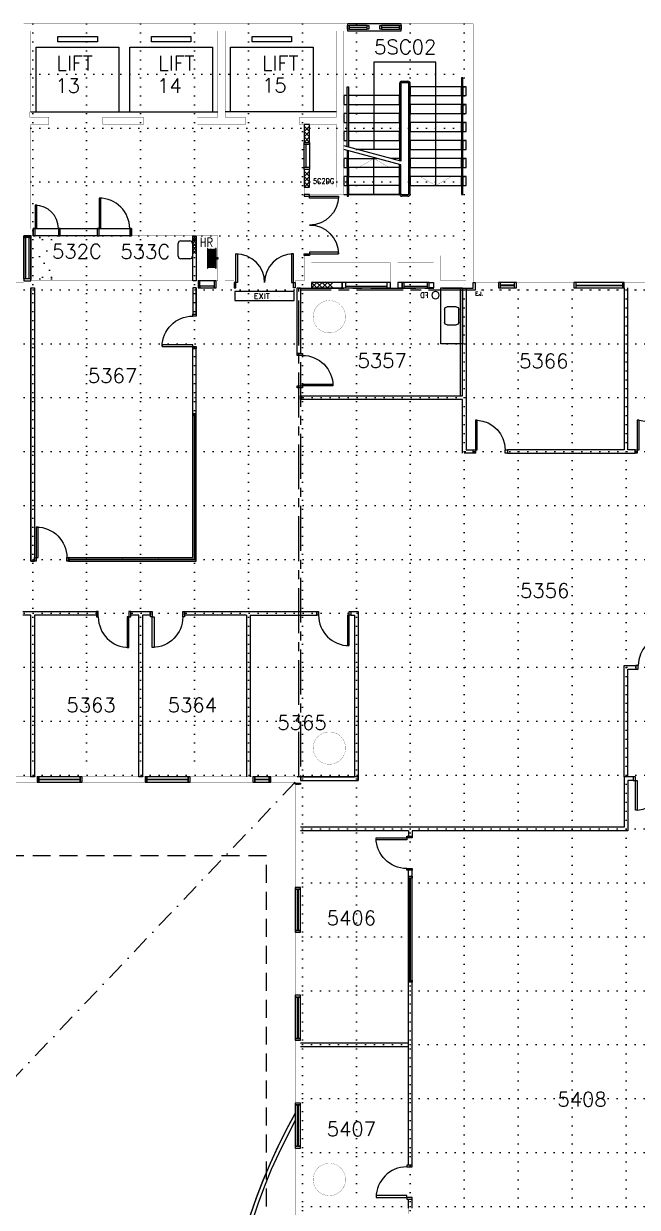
# Model space of a CAD drawing. Extents: x -68523 to 336700, y -113452 to 119396.
# Drawn here: x 9500 to 26563, y 6025 to 38952 of the extents above; entities that cross this region are included whole.
import ezdxf

# ---------------------------------------------------------------- set-up
doc = ezdxf.new("R2010")
doc.units = 0
doc.header["$LTSCALE"] = 1000
doc.header["$MEASUREMENT"] = 0
for name, pattern in [('S3144a$0$CENTER', [2, 1.25, -0.25, 0.25, -0.25]), ('S3144a$0$DASHDOT', [1, 0.5, -0.25, 0, -0.25]), ('S3144a$0$DASHED', [0.75, 0.5, -0.25]), ('S3144a$0$DOT', [0.25, 0, -0.25]), ('S3144a$0$HIDDEN', [0.375, 0.25, -0.125])]:
    doc.linetypes.add(name, pattern=pattern)
doc.layers.get('0').update_dxf_attribs({"linetype": 'CONTINUOUS'})
for name, color, linetype in [('S3144a$0$11', 14, 'CONTINUOUS'), ('S3144a$0$17', 14, 'CONTINUOUS'), ('S3144a$0$20', 7, 'CONTINUOUS'), ('S3144a$0$22', 7, 'CONTINUOUS'), ('S3144a$0$23', 7, 'CONTINUOUS'), ('S3144a$0$25', 7, 'CONTINUOUS'), ('S3144a$0$30', 1, 'CONTINUOUS'), ('S3144a$0$39', 7, 'CONTINUOUS'), ('S3144a$0$4', 7, 'CONTINUOUS'), ('S3144a$0$41', 7, 'CONTINUOUS'), ('S3144a$0$42', 7, 'CONTINUOUS'), ('S3144a$0$45', 7, 'CONTINUOUS'), ('S3144a$0$49', 7, 'CONTINUOUS'), ('S3144a$0$56', 7, 'CONTINUOUS'), ('S3144a$0$6', 7, 'CONTINUOUS'), ('S3144a$0$9', 7, 'CONTINUOUS'), ('S3144a$0$BORDER', 1, 'CONTINUOUS'), ('S3144a$0$ELEV', 7, 'CONTINUOUS'), ('S3144a$0$HGLAZED', 1, 'CONTINUOUS'), ('S3144a$0$NDRYWALL', 1, 'CONTINUOUS'), ('S3144a$0$NEWPART', 7, 'CONTINUOUS'), ('S3144a$0$ROOM-NO', 4, 'CONTINUOUS')]:
    doc.layers.add(name, color=color, linetype=linetype)
doc.styles.add('S3144a$0$STANDARD', font='SIMPLEX')

# ---------------------------------------------------------------- blocks, each defined once
blk = doc.blocks.new('S3144a$0$D1700A')
at = {"layer": 'S3144a$0$30', "color": 14, "linetype": 'Continuous'}
for points in [[(0, 0), (0.05, 0), (0.05, 0.95), (0.1, 0.95), (0.1, 0.15), (0, 0.15), (0, 0)], [(1.7, 0), (1.65, 0), (1.65, 0.95), (1.6, 0.95), (1.6, 0.15), (1.7, 0.15), (1.7, 0)]]:
    blk.add_lwpolyline(points, dxfattribs=at)
for centre, start, end in [((0.05, 0.15), 0, 90), ((1.65, 0.15), 90, 180)]:
    blk.add_arc(centre, 0.8, start, end, dxfattribs=at)
blk = doc.blocks.new('S3144a$0$INSINK')
at = {"layer": 'S3144a$0$49', "color": 2, "linetype": 'Continuous'}
for p, q in [((0.075, 0.4), (0.425, 0.4)), ((0, 0.075), (0, 0.325)), ((0.425, 0), (0.075, 0)), ((0.5, 0.325), (0.5, 0.075))]:
    blk.add_line(p, q, dxfattribs=at)
for centre, start, end in [((0.075, 0.325001), 90, 180), ((0.425001, 0.325001), 0, 90), ((0.075, 0.075), 180, 270), ((0.425001, 0.075), 270, 0)]:
    blk.add_arc(centre, 0.075, start, end, dxfattribs=at)
blk = doc.blocks.new('S3144a$0$CHAT15')
at = {"layer": 'S3144a$0$22', "color": 14, "linetype": 'Continuous'}
for points in [[(0, 0), (0.15, 0.15), (0.3, 0), (0.45, 0.15), (0.6, 0), (0.75, 0.15)], [(0, 0.15), (0.15, 0), (0.3, 0.15), (0.45, 0), (0.6, 0.15), (0.75, 0)]]:
    blk.add_lwpolyline(points, dxfattribs=at)
blk = doc.blocks.new('S3144a$0$HR1')
at = {"layer": 'S3144a$0$56', "color": 1, "linetype": 'Continuous'}
for p, q in [((-0.235, 0.245), (0.235, 0.245)), ((-0.235, 0.215), (0.235, 0.215)), ((-0.235, 0.185), (0.235, 0.185)), ((-0.235, 0.155), (0.235, 0.155)), ((-0.235, 0.125), (0.235, 0.125)), ((-0.235, 0.095), (0.235, 0.095))]:
    blk.add_line(p, q, dxfattribs=at)
for points in [[(-0.275, 0.275), (0.275, 0.275), (0.275, 0.29), (-0.275, 0.29)], [(-0.275, 0.05), (0.275, 0.05), (0.275, 0.065), (-0.275, 0.065)], [(-0.025, 0.05), (0.025, 0.05), (0.025, 0), (-0.025, 0)]]:
    blk.add_lwpolyline(points, close=True, dxfattribs=at)
for centre, start, end in [((-0.235, 0.26), 90, 270), ((-0.235, 0.23), 90, 270), ((-0.235, 0.2), 90, 270), ((-0.235, 0.17), 90, 270), ((-0.235, 0.14), 90, 270), ((-0.235, 0.11), 90, 270), ((-0.235, 0.08), 90, 270), ((0.235, 0.26), 270, 90), ((0.235, 0.23), 270, 90), ((0.235, 0.2), 270, 90), ((0.235, 0.17), 270, 90), ((0.235, 0.14), 270, 90), ((0.235, 0.11), 270, 90), ((0.235, 0.08), 270, 90)]:
    blk.add_arc(centre, 0.015, start, end, dxfattribs=at)
blk = doc.blocks.new('S3144a$0$D950A')
at = {"layer": 'S3144a$0$30', "color": 14, "linetype": 'Continuous'}
for points in [[(0.05, 0.15), (0.1, 0.15), (0.1, 1), (0.05, 1)], [(0.05, 0.15), (0, 0.15), (0, 0), (0.05, 0)], [(0.95, 0.15), (0.9, 0.15), (0.9, 0), (0.95, 0)]]:
    blk.add_lwpolyline(points, close=True, dxfattribs=at)
blk.add_arc((0.05, 0.15), 0.85, 0, 90, dxfattribs=at)
blk = doc.blocks.new('S3144a$0$D750')
at = {"layer": 'S3144a$0$30', "color": 14, "linetype": 'Continuous'}
for points in [[(0.05, 0.2), (0.1, 0.2), (0.1, 0.85), (0.05, 0.85)], [(0, 0), (0.05, 0), (0.05, 0.2), (0, 0.2)], [(0.7, 0), (0.75, 0), (0.75, 0.2), (0.7, 0.2)]]:
    blk.add_lwpolyline(points, close=True, dxfattribs=at)
blk.add_arc((0.05, 0.2), 0.65, 0, 90, dxfattribs=at)
blk = doc.blocks.new('S3144a$0$AP')
at = {"layer": 'S3144a$0$30', "color": 14, "linetype": 'Continuous'}
blk.add_line((0.05, 0.05), (0.7, 0.05), dxfattribs=at)
for points in [[(0, 0), (0.75, 0), (0.75, 0.15), (0, 0.15)], [(0.05, 0), (0.7, 0), (0.7, 0.15), (0.05, 0.15)]]:
    blk.add_lwpolyline(points, close=True, dxfattribs=at)
blk = doc.blocks.new('S3144a$0$H450')
at = {"layer": 'S3144a$0$22', "color": 14, "linetype": 'Continuous'}
for points in [[(0, 0.15), (0.15, 0), (0.3, 0.15), (0.45, 0)], [(0, 0), (0.15, 0.15), (0.3, 0), (0.45, 0.15)]]:
    blk.add_lwpolyline(points, dxfattribs=at)
blk = doc.blocks.new('S3144a$0$H600')
at = {"layer": 'S3144a$0$22', "color": 14, "linetype": 'Continuous'}
for points in [[(0, 0), (0.15, 0.15), (0.3, 0), (0.45, 0.15), (0.6, 0)], [(0, 0.15), (0.15, 0), (0.3, 0.15), (0.45, 0), (0.6, 0.15)]]:
    blk.add_lwpolyline(points, dxfattribs=at)
blk = doc.blocks.new('S3144a$0$EXIT')
at = {"layer": 'S3144a$0$39', "color": 1, "linetype": 'Continuous'}
blk.add_lwpolyline([(-0.825, -0.25), (0.825, -0.25), (0.825, 0), (-0.825, 0)], close=True, dxfattribs=at)
at = {"layer": 'S3144a$0$39', "color": 1, "linetype": 'S3144a$0$DOT'}
for centre in [(-0.375001, -0.125), (0.375001, -0.125)]:
    blk.add_circle(centre, 0.025, dxfattribs=at)
at = {"layer": 'S3144a$0$39', "color": 1, "linetype": 'Continuous', "style": 'S3144a$0$STANDARD', "width": 1.1}
blk.add_text('EXIT', height=0.15, dxfattribs=at).set_placement((-0.3001, -0.2))
blk = doc.blocks.new('S3144a$0$FD')
at = {"layer": 'S3144a$0$45', "linetype": 'Continuous'}
blk.add_circle((0, 0), 0.1, dxfattribs=at)
at = {"layer": 'S3144a$0$45', "linetype": 'Continuous', "style": 'S3144a$0$STANDARD', "width": 0.8}
blk.add_text('FD', height=0.15, dxfattribs=at).set_placement((0.2, -0.075))
blk = doc.blocks.new('S3144a$0$WIN')
for p, q in [((1.4, 0.15), (0, 0.15)), ((0, 0.15), (0, 0)), ((0, 0), (1.4, 0)), ((0.05, 0.15), (0.05, 0)), ((0.05, 0.08), (1.35, 0.08)), ((0.05, 0.07), (1.35, 0.07)), ((1.35, 0.15), (1.35, 0)), ((1.4, 0), (1.4, 0.15))]:
    blk.add_line(p, q)
blk = doc.blocks.new('S3144a$0$D22P2')
at = {"layer": 'S3144a$0$41', "color": 10, "linetype": 'Continuous'}
for points in [[(-0.0627, 0.0999), (-0.1127, 0.0999), (-0.1127, 0.9249), (-0.0627, 0.925)], [(-0.9501, -0.0001), (-0.8876, 0), (-0.8876, 0.0999), (-0.9502, 0.0999)], [(-0.9501, -0.0001), (-0.8876, 0), (-0.8876, 0.0999), (-0.9502, 0.0999)], [(-0.0626, 0), (0, 0), (-0.0001, 0.0999), (-0.0627, 0.0999)]]:
    blk.add_lwpolyline(points, close=True, dxfattribs=at)
blk.add_arc((-0.062665, 0.099907), 0.824986, 93.477303, 179.998389, dxfattribs=at)
blk = doc.blocks.new('S3144a$0$DR850')
at = {"layer": 'S3144a$0$30'}
for points in [[(0, 949.9981), (0, 899.9982), (100, 899.9982), (100, 949.9981)], [(0, 49.9999), (0, 0), (100, 0), (100, 49.9999)], [(100, 49.9999), (100, 99.9998), (949.9983, 99.9998), (949.9983, 49.9999)]]:
    blk.add_lwpolyline(points, close=True, dxfattribs=at)
blk.add_arc((100, 49.9999), 849.9983, 0, 90, dxfattribs=at)
blk = doc.blocks.new('*X50')
at = {"color": 0}
for p, q in [((54178, 28441), (54181, 28451)), ((54178, 28444), (54180, 28451)), ((54178, 28447), (54179, 28451)), ((54178, 28449), (54179, 28451)), ((54178, 28450), (54188, 28447)), ((54178, 28450), (54188, 28448)), ((54178, 28449), (54188, 28446)), ((54178, 28448), (54188, 28445)), ((54178, 28448), (54188, 28446)), ((54178, 28447), (54188, 28444)), ((54178, 28446), (54188, 28444)), ((54178, 28446), (54188, 28443)), ((54178, 28445), (54188, 28442)), ((54178, 28444), (54188, 28442)), ((54178, 28444), (54188, 28441)), ((54178, 28443), (54186, 28441)), ((54178, 28442), (54183, 28441)), ((54178, 28442), (54181, 28441)), ((54179, 28441), (54182, 28451)), ((54180, 28441), (54183, 28451)), ((54180, 28441), (54182, 28451)), ((54180, 28451), (54188, 28449)), ((54181, 28441), (54184, 28451)), ((54182, 28441), (54184, 28451)), ((54182, 28441), (54185, 28451)), ((54182, 28451), (54188, 28450)), ((54183, 28441), (54186, 28451)), ((54184, 28441), (54186, 28451)), ((54184, 28441), (54187, 28451)), ((54184, 28451), (54188, 28450)), ((54185, 28441), (54188, 28451)), ((54186, 28441), (54188, 28448)), ((54187, 28451), (54188, 28451)), ((54187, 28441), (54188, 28445)), ((54187, 28441), (54188, 28443))]:
    blk.add_line(p, q, dxfattribs=at)
blk = doc.blocks.new('*X51')
at = {"color": 0}
for p, q in [((54178, 31434), (54180, 31441)), ((54178, 31436), (54179, 31441)), ((54178, 31439), (54179, 31441)), ((54178, 31440), (54188, 31437)), ((54178, 31440), (54188, 31438)), ((54178, 31439), (54188, 31436)), ((54178, 31438), (54188, 31435)), ((54178, 31438), (54188, 31436)), ((54178, 31437), (54188, 31434)), ((54178, 31436), (54188, 31434)), ((54178, 31436), (54188, 31433)), ((54178, 31435), (54188, 31432)), ((54178, 31434), (54188, 31432)), ((54178, 31434), (54188, 31431)), ((54178, 31433), (54186, 31431)), ((54178, 31432), (54183, 31431)), ((54178, 31432), (54181, 31431)), ((54179, 31431), (54182, 31441)), ((54179, 31431), (54181, 31441)), ((54180, 31431), (54183, 31441)), ((54180, 31431), (54183, 31441)), ((54180, 31441), (54188, 31439)), ((54181, 31431), (54184, 31441)), ((54182, 31431), (54184, 31441)), ((54182, 31431), (54185, 31441)), ((54182, 31441), (54188, 31440)), ((54183, 31431), (54186, 31441)), ((54184, 31431), (54186, 31441)), ((54184, 31431), (54187, 31441)), ((54184, 31441), (54188, 31440)), ((54186, 31431), (54188, 31440)), ((54186, 31431), (54188, 31437)), ((54187, 31431), (54188, 31435)), ((54188, 31431), (54188, 31433))]:
    blk.add_line(p, q, dxfattribs=at)

msp = doc.modelspace()

# ---------------------------------------------------------------- linework, layer by layer
for p, q in [((22700.3, 31749.9), (22700.3, 31599.9)), ((23200.3, 31749.9), (22700.3, 31749.9)), ((23200.3, 31749.9), (22700.3, 31749.9)), ((22700.3, 31749.9), (22700.3, 31599.9)), ((22750.3, 31749.9), (22750.3, 31599.9)), ((22750.3, 31749.9), (22750.3, 31599.9)), ((23150.3, 31679.9), (22750.3, 31679.9)), ((23150.3, 31679.9), (22750.3, 31679.9)), ((22750.3, 31669.9), (23150.3, 31669.9)), ((22750.3, 31669.9), (23150.3, 31669.9)), ((23150.3, 31599.9), (23150.3, 31749.9)), ((23150.3, 31599.9), (23150.3, 31749.9)), ((23200.3, 31599.9), (23200.3, 31749.9)), ((23200.3, 31599.9), (23200.3, 31749.9)), ((22700.3, 31599.9), (23200.3, 31599.9)), ((22700.3, 31599.9), (23200.3, 31599.9))]:
    msp.add_line(p, q)
at = {"layer": 'S3144a$0$11', "color": 14, "linetype": 'Continuous'}
for p, q in [((9700.3, 36499.9), (14900.3, 36499.9)), ((18200.3, 36499.9), (15100.3, 36499.9))]:
    msp.add_line(p, q, dxfattribs=at)
at = {"layer": 'S3144a$0$11', "color": 14, "linetype": 'Continuous', "const_width": 5}
for points in [[(18500.3, 38949.9), (9500.3, 38949.9), (9500.3, 33050), (9765.3, 33050), (9765.3, 33250), (9700.3, 33250), (9700.3, 36149.9), (10200.4, 36149.9), (10200.4, 36349.9), (9670.3, 36349.9), (9670.3, 36499.9), (9700.3, 36499.9), (9700.3, 38749.9), (14900.3, 38749.9), (14900.3, 36349.9), (14330.4, 36349.9), (14330.4, 36149.9), (15670.2, 36149.9), (15670.2, 36349.9), (15100.3, 36349.9), (15100.3, 38749.9), (18200.3, 38749.9), (18200.3, 36349.9), (17170.4, 36349.9), (17170.4, 36149.9), (18200.3, 36149.9), (18200.3, 34399.9), (17300.3, 34399.9), (17300.3, 34199.9), (18400.3, 34199.9), (18400.3, 38749.9), (18500.3, 38749.9)], [(20000.3, 38949.9), (22000.3, 38949.9), (22000.3, 31749.9), (22700.3, 31749.9), (22700.3, 31599.9), (20899.9, 31599.9), (20900.3, 32299.9), (19900.3, 32299.9), (19900.3, 31599.9), (19700.3, 31599.9), (19700.3, 32299.9), (17500.3, 32299.9), (17500.3, 31599.9), (17049.9, 31599.9), (17049.9, 31799.9), (17300.3, 31799.9), (17300.3, 32499.9), (21100.3, 32499.9), (21100.3, 31799.9), (21800.3, 31799.9), (21800.3, 38749.9), (20000.3, 38749.9)], [(19100.3, 38749.9), (19400.3, 38749.9), (19400.3, 38949.9), (19100.3, 38949.9)], [(11700.4, 36149.9), (12830.4, 36149.9), (12830.4, 36349.9), (11700.4, 36349.9)], [(10515.3, 33250), (11547.9, 33250), (11547.9, 33050), (10515.3, 33050)], [(14849.9, 31600), (15349.9, 31599.9), (15349.9, 31799.9), (15099.9, 31800), (15099.9, 33250), (12497.9, 33250), (12497.9, 33050), (14899.9, 33050), (14899.9, 31800), (14849.9, 31800)]]:
    msp.add_lwpolyline(points, close=True, dxfattribs=at)
at = {"layer": 'S3144a$0$11', "color": 14, "linetype": 'Continuous'}
for points in [[(17300.3, 35649.9), (17450.3, 35649.9), (17450.3, 36149.9), (17300.3, 36149.9)], [(17450.3, 34899.9), (17300.3, 34899.9), (17300.3, 34399.9), (17450.3, 34399.9)], [(14299.9, 31800), (14199.9, 31800), (14199.9, 33050), (14299.9, 33050)], [(17500.3, 31599.9), (18360.3, 31599.9), (18360.3, 31749.9), (17500.3, 31749.9)], [(19900.3, 31599.9), (20024.9, 31599.9), (20024.9, 31749.9), (19900.3, 31749.9)], [(20774.9, 31749.9), (20899.9, 31749.9), (20899.9, 31599.9), (20774.9, 31599.9)]]:
    msp.add_lwpolyline(points, close=True, dxfattribs=at)
at = {"layer": 'S3144a$0$11', "color": 14, "linetype": 'Continuous', "const_width": 5}
msp.add_lwpolyline([(7150.1, 32544.5), (7150.1, 31750), (9500.4, 31749.9), (9500.4, 31799.9), (14349.9, 31800), (14349.9, 31600), (7000.1, 31600.1), (7000.1, 32591.6)], dxfattribs=at)
at = {"layer": 'S3144a$0$17', "color": 14, "linetype": 'Continuous'}
for p, q in [((21650, 28600.1), (21650.1, 31575.1)), ((21700, 28600.1), (21700.1, 31575.1)), ((21800.1, 31575.1), (21800, 27100.1)), ((21800.1, 31575.1), (21800, 27100.1)), ((26200, 31600.1), (26200, 27100.1)), ((26300, 27100.1), (26300, 31600.1)), ((26200, 28825.1), (26200, 27100.1)), ((26300, 27100.1), (26300, 28825.1)), ((17225.1, 28600.1), (21700, 28600.1)), ((17225.1, 28500.1), (17225.1, 28600.1)), ((21700, 28500.1), (17225.1, 28500.1)), ((21700, 27000.1), (21700, 28500.1)), ((14290, 28097.1), (14300, 28097.1)), ((21800, 27100.1), (22000, 27100.1)), ((26200, 27100.1), (22950, 27100.1)), ((26200, 27100.1), (25975, 27100.1)), ((26500, 27100.1), (26300, 27100.1)), ((26500, 27000.1), (26500, 27100.1)), ((22950, 27000.1), (26500, 27000.1)), ((25975, 27000.1), (26500, 27000.1)), ((10750, 24100.1), (14200, 24100.1)), ((10750, 24000.1), (14300, 24000.1)), ((9475.1, 22600.1), (11525.1, 22600.1)), ((9700.1, 18000.1), (9700.1, 22500.1)), ((9800.1, 22500.1), (9800.1, 18000.1)), ((11525.1, 22500.1), (9800.1, 22500.1)), ((11525.1, 22600.1), (11525.1, 22500.1)), ((12475.1, 22600.1), (13024.9, 22600.1)), ((12475.1, 22500.1), (12475.1, 22600.1)), ((12700.1, 22500.1), (12475.1, 22500.1)), ((12700.1, 18000.1), (12700.1, 22500.1)), ((12800.1, 22500.1), (12800.1, 18000.1)), ((13024.9, 22500.1), (12800.1, 22500.1)), ((13974.9, 22600.1), (15800, 22600.1)), ((15700, 22500.1), (13974.9, 22500.1)), ((26200, 21100.1), (26525, 21100.1)), ((26200, 21100.1), (26525, 21100.1)), ((26300, 21000.1), (26525, 21000.1)), ((26300, 21000.1), (26525, 21000.1)), ((9800.1, 18000.1), (9700.1, 18000.1)), ((12800.1, 18000.1), (12700.1, 18000.1)), ((17200.1, 10600.1), (20200.4, 10600.1)), ((17200.1, 10500.1), (20200.4, 10500.1))]:
    msp.add_line(p, q, dxfattribs=at)
at = {"layer": 'S3144a$0$17', "color": 14}
for p, q in [((14200, 24100.1), (14200, 29917.9)), ((14300, 24000.1), (14300, 29917.9)), ((26200, 18000.1), (26200, 21100.1)), ((26200, 18000.1), (26200, 21100.1)), ((26300, 18000.1), (26300, 21000.1)), ((26300, 18000.1), (26300, 21000.1))]:
    msp.add_line(p, q, dxfattribs=at)
at = {"layer": 'S3144a$0$17', "color": 14, "linetype": 'S3144a$0$HIDDEN'}
for p, q in [((21999.9, 27000.1), (21700, 27000.1)), ((9700.1, 22500.1), (9475.1, 22500.1)), ((13024.9, 22600.1), (13024.9, 22500.1)), ((13974.9, 22500.1), (13974.9, 22600.1)), ((17200.1, 18000.1), (17100.1, 18000.1))]:
    msp.add_line(p, q, dxfattribs=at)
at = {"layer": 'S3144a$0$17', "color": 14, "linetype": 'Continuous'}
msp.add_lwpolyline([(17100, 31600.1), (17200, 31600.1), (17200, 29775.1), (17100, 29775.1)], close=True, dxfattribs=at)
msp.add_lwpolyline([(17100, 31600.1), (17200, 31600.1), (17200, 29775.1), (17100, 29775.1)], close=True, dxfattribs=at)
msp.add_lwpolyline([(17200.1, 28600.1), (17225.1, 28600.1), (17225.1, 28500.1), (17200.1, 28500.1), (17200.1, 28600.1), (17225.1, 28575.1), (17225.1, 28550.1), (17200.1, 28575.1), (17200.1, 28550.1), (17225.1, 28525.1), (17225.1, 28500.1), (17200.1, 28525.1)], dxfattribs=at)
msp.add_lwpolyline([(17200.1, 28600.1), (17225.1, 28600.1), (17225.1, 28500.1), (17200.1, 28500.1), (17200.1, 28600.1), (17225.1, 28575.1), (17225.1, 28550.1), (17200.1, 28575.1), (17200.1, 28550.1), (17225.1, 28525.1), (17225.1, 28500.1), (17200.1, 28525.1)], dxfattribs=at)
at = {"layer": 'S3144a$0$20', "color": 14, "linetype": 'Continuous', "const_width": 5}
for points in [[(23200, 31750.1), (24800, 31750.1), (24800, 31600.1), (23200, 31600.1)], [(26200, 31750.1), (27800, 31750.1), (27800, 31600.1), (26200, 31600.1)]]:
    msp.add_lwpolyline(points, close=True, dxfattribs=at)
at = {"layer": 'S3144a$0$20', "linetype": 'Continuous', "const_width": 5}
for points in [[(8125.1, 18000.1), (8125.1, 17850.1), (9875.1, 17850.1), (9875.1, 18000.1)], [(11125.1, 18000.1), (11125.1, 17850.1), (12875.1, 17850.1), (12875.1, 18000.1)], [(14125.1, 18000.1), (14125.1, 17850.1), (15875.1, 17850.1), (15875.1, 18000.1)], [(17050.1, 11925.1), (17200.1, 11925.1), (17200.1, 13675.1), (17050.1, 13675.1)], [(17050.1, 8925.1), (17200.1, 8925.1), (17200.1, 10675.1), (17050.1, 10675.1)], [(20200.1, 5998.1), (17200.1, 5998.1), (17200.1, 7675.1), (17050.1, 7675.1), (17050.1, 5798.1), (17050.1, 5048.1), (17200.1, 5048.1), (17200.1, 5848.1), (20200.1, 5848.1)]]:
    msp.add_lwpolyline(points, close=True, dxfattribs=at)
at = {"layer": 'S3144a$0$20', "color": 14, "linetype": 'Continuous', "const_width": 5}
for points in [[(17200.1, 17825.1), (17050.1, 17825.1), (17050.1, 17850.1), (16375.1, 17850.1), (16375.1, 18000.1), (17050.1, 18000.1), (17200.1, 18000.1), (17200.1, 17825.1)], [(17200.1, 17800.1), (17050.1, 17800.1), (17050.1, 17625.1), (17050.1, 14925.1), (17200.1, 14925.1), (17200.1, 17800.1)]]:
    msp.add_lwpolyline(points, dxfattribs=at)
at = {"layer": 'S3144a$0$20', "color": 1, "linetype": 'Continuous'}
msp.add_lwpolyline([(17050.1, 17825.1), (17200.1, 17825.1), (17200.1, 17800.1), (17050.1, 17800.1), (17050.1, 17825.1), (17075.1, 17800.1), (17100.1, 17800.1), (17075.1, 17825.1), (17100.1, 17825.1), (17125.1, 17800.1), (17150.1, 17800.1), (17125.1, 17825.1), (17150.1, 17825.1), (17175.1, 17800.1), (17200.1, 17800.1), (17175.1, 17825.1)], dxfattribs=at)
at = {"layer": 'S3144a$0$23', "color": 14, "linetype": 'S3144a$0$DASHDOT'}
msp.add_line((17050.1, 17850.1), (-17049.7, -18049.9), dxfattribs=at)
at = {"layer": 'S3144a$0$23', "color": 14, "linetype": 'Continuous'}
for points in [[(18500.3, 38749.9), (20000.3, 38749.9), (20000.3, 38949.9), (18500.3, 38949.9)], [(18500.4, 38900.2), (18550.4, 38900.2), (18550.4, 38800.2), (18500.4, 38800.2)], [(18550.4, 38855.2), (19050.2, 38855.2), (19050.2, 38899.6), (18550.4, 38899.6)], [(19050.2, 38899.6), (19100.2, 38899.6), (19100.2, 38799.6), (19050.2, 38799.6)], [(19400.4, 38900.2), (19450.4, 38900.2), (19450.4, 38800.2), (19400.4, 38800.2)], [(19450.4, 38855.2), (19950.2, 38855.2), (19950.2, 38899.6), (19450.4, 38899.6)], [(19950.2, 38899.6), (20000.2, 38899.6), (20000.2, 38799.6), (19950.2, 38799.6)], [(18550.4, 38799.6), (19050.2, 38799.6), (19050.2, 38844), (18550.4, 38844)], [(19450.4, 38800.2), (19950.2, 38800.2), (19950.2, 38844.6), (19450.4, 38844.6)]]:
    msp.add_lwpolyline(points, close=True, dxfattribs=at)
at = {"layer": 'S3144a$0$23', "linetype": 'Continuous'}
for points in [[(9925.1, 17850.1), (9925.1, 18000.1), (9875.1, 18000.1), (9875.1, 17850.1)], [(11075.1, 17935.1), (11075.1, 18000.1), (9925.1, 18000.1), (9925.1, 17935.1)], [(11075.1, 17850.1), (11075.1, 17915.1), (9925.1, 17915.1), (9925.1, 17850.1)], [(11125.1, 17850.1), (11125.1, 18000.1), (11075.1, 18000.1), (11075.1, 17850.1)], [(12925.1, 17850.1), (12925.1, 18000.1), (12875.1, 18000.1), (12875.1, 17850.1)], [(14075.1, 17935.1), (14075.1, 18000.1), (12925.1, 18000.1), (12925.1, 17935.1)], [(14075.1, 17850.1), (14075.1, 17915.1), (12925.1, 17915.1), (12925.1, 17850.1)], [(14125.1, 17850.1), (14125.1, 18000.1), (14075.1, 18000.1), (14075.1, 17850.1)], [(15925.1, 17850.1), (15925.1, 18000.1), (15875.1, 18000.1), (15875.1, 17850.1)], [(16325.1, 17935.1), (16325.1, 18000.1), (15925.1, 18000.1), (15925.1, 17935.1)], [(16325.1, 17850.1), (16325.1, 17915.1), (15925.1, 17915.1), (15925.1, 17850.1)], [(16375.1, 17850.1), (16375.1, 18000.1), (16325.1, 18000.1), (16325.1, 17850.1)], [(17200.1, 14925.1), (17050.1, 14925.1), (17050.1, 14875.1), (17200.1, 14875.1)], [(17115.1, 14875.1), (17050.1, 14875.1), (17050.1, 13725.1), (17115.1, 13725.1)], [(17200.1, 14875.1), (17135.1, 14875.1), (17135.1, 13725.1), (17200.1, 13725.1)], [(17200.1, 13725.1), (17050.1, 13725.1), (17050.1, 13675.1), (17200.1, 13675.1)], [(17200.1, 11925.1), (17050.1, 11925.1), (17050.1, 11875.1), (17200.1, 11875.1)], [(17115.1, 11875.1), (17050.1, 11875.1), (17050.1, 10725.1), (17115.1, 10725.1)], [(17200.1, 11875.1), (17135.1, 11875.1), (17135.1, 10725.1), (17200.1, 10725.1)], [(17200.1, 10725.1), (17050.1, 10725.1), (17050.1, 10675.1), (17200.1, 10675.1)], [(17200.1, 8925.1), (17050.1, 8925.1), (17050.1, 8875.1), (17200.1, 8875.1)], [(17115.1, 8875.1), (17050.1, 8875.1), (17050.1, 7725.1), (17115.1, 7725.1)], [(17200.1, 8875.1), (17135.1, 8875.1), (17135.1, 7725.1), (17200.1, 7725.1)], [(17200.1, 7725.1), (17050.1, 7725.1), (17050.1, 7675.1), (17200.1, 7675.1)]]:
    msp.add_lwpolyline(points, close=True, dxfattribs=at)
at = {"layer": 'S3144a$0$23', "color": 8, "linetype": 'S3144a$0$DASHED'}
msp.add_lwpolyline([(16250.1, 15800.1), (-16249.9, 15800.1), (-16249.9, -14199.9), (16250.1, -14199.9)], close=True, dxfattribs=at)
at = {"layer": 'S3144a$0$23', "linetype": 'Continuous'}
for centre, radius, start, end in [((30996.1, 800.1), 16000, 150.64803, 209.35197), ((31000.1, 800.1), 16000, 150.67726, 209.32274), ((30996.1, 800.1), 15900, 151.29532, 208.70468)]:
    msp.add_arc(centre, radius, start, end, dxfattribs=at)
at = {"layer": 'S3144a$0$25', "color": 10, "linetype": 'Continuous'}
for p, q in [((20960.5, 37879.9), (19239.8, 37879.9)), ((19239.8, 37879.9), (19240.2, 35449.9)), ((20959.9, 34449.9), (20960.5, 37879.9)), ((19950.3, 37284.9), (19950.3, 35138)), ((19990.3, 37284.9), (19990.3, 35127.3)), ((20015.3, 37349.9), (20185.3, 37349.9)), ((20185.3, 37309.9), (20015.3, 37309.9)), ((20210.3, 34214.9), (20210.3, 37284.9)), ((20250.3, 34214.9), (20250.3, 37284.9)), ((19990.3, 35127.3), (18400.3, 35553.3)), ((19990.3, 35023.9), (18400.3, 35449.9)), ((19950.3, 35449.9), (18786.2, 35449.9)), ((18530.3, 35199.9), (19333.4, 35199.9)), ((19240.4, 34199.9), (19240.2, 35199.9)), ((19950.3, 35199.9), (19719.4, 35199.9)), ((19950.3, 34214.9), (19950.3, 35034.6)), ((19990.3, 34214.9), (19990.3, 35023.9)), ((18400.3, 34199.9), (18490.3, 34199.9)), ((19950.3, 34199.9), (18530.3, 34199.9)), ((20185.3, 34189.9), (20015.3, 34189.9)), ((20185.3, 34149.9), (20015.3, 34149.9))]:
    msp.add_line(p, q, dxfattribs=at)
for points in [[(21670.3, 34199.9), (21710.3, 34199.9), (21710.3, 37449.9), (21670.3, 37449.9)], [(18400.3, 36699.9), (18490.3, 36699.9), (18490.3, 36949.9), (18400.3, 36949.9)], [(18530.3, 36699.9), (19950.3, 36699.9), (19950.3, 36949.9), (18530.3, 36949.9)], [(20250.3, 36949.9), (21670.3, 36949.9), (21670.3, 37199.9), (20250.3, 37199.9)], [(21710.3, 36949.9), (21800.3, 36949.9), (21800.3, 37199.9), (21710.3, 37199.9)], [(20250.3, 36449.9), (21670.3, 36449.9), (21670.3, 36699.9), (20250.3, 36699.9)], [(21710.3, 36449.9), (21800.3, 36449.9), (21800.3, 36699.9), (21710.3, 36699.9)], [(18400.3, 36199.9), (18490.3, 36199.9), (18490.3, 36449.9), (18400.3, 36449.9)], [(18530.3, 36199.9), (19950.3, 36199.9), (19950.3, 36449.9), (18530.3, 36449.9)], [(18400.3, 35699.9), (18490.3, 35699.9), (18490.3, 35949.9), (18400.3, 35949.9)], [(18530.3, 35699.9), (19950.3, 35699.9), (19950.3, 35949.9), (18530.3, 35949.9)], [(20250.3, 35949.9), (21670.3, 35949.9), (21670.3, 36199.9), (20250.3, 36199.9)], [(21710.3, 35949.9), (21800.3, 35949.9), (21800.3, 36199.9), (21710.3, 36199.9)], [(20250.3, 35449.9), (21670.3, 35449.9), (21670.3, 35699.9), (20250.3, 35699.9)], [(21710.3, 35449.9), (21800.3, 35449.9), (21800.3, 35699.9), (21710.3, 35699.9)], [(18400.3, 34949.9), (18490.3, 34949.9), (18490.3, 35199.9), (18400.3, 35199.9)], [(18530.3, 34699.9), (19950.3, 34699.9), (19950.3, 34949.9), (18530.3, 34949.9)], [(20250.3, 34949.9), (21670.3, 34949.9), (21670.3, 35199.9), (20250.3, 35199.9)], [(21710.3, 34949.9), (21800.3, 34949.9), (21800.3, 35199.9), (21710.3, 35199.9)], [(18400.3, 34449.9), (18490.3, 34449.9), (18490.3, 34699.9), (18400.3, 34699.9)], [(20250.3, 34449.9), (21670.3, 34449.9), (21670.3, 34699.9), (20250.3, 34699.9)], [(21710.3, 34449.9), (21800.3, 34449.9), (21800.3, 34699.9), (21710.3, 34699.9)], [(18530.3, 34199.9), (19950.3, 34199.9), (19950.3, 34449.9), (18530.3, 34449.9)]]:
    msp.add_lwpolyline(points, close=True, dxfattribs=at)
for points in [[(18490.3, 35529.2), (18490.3, 37199.9), (18530.3, 37199.9), (18530.3, 35518.5)], [(18490.3, 35425.8), (18490.3, 34149.9), (18530.3, 34149.9), (18530.3, 35415.1)]]:
    msp.add_lwpolyline(points, dxfattribs=at)
at = {"layer": 'S3144a$0$25', "color": 10, "linetype": 'Continuous', "const_width": 5}
for points in [[(18807.2, 34949.9), (19240.2, 35199.9), (19673.2, 34949.9)], [(20526.9, 34699.9), (20959.9, 34449.9), (21392.9, 34699.9)]]:
    msp.add_lwpolyline(points, dxfattribs=at)
at = {"layer": 'S3144a$0$25', "color": 14, "linetype": 'Continuous'}
for points in [[(9500.3, 31799.9), (9700.3, 31799.9), (9700.3, 33050), (9500.3, 33050)], [(9500.3, 33000), (9550.3, 33000), (9550.3, 31849.9), (9500.3, 31849.9)], [(9650.3, 33000), (9700.3, 33000), (9700.3, 31849.9), (9650.3, 31849.9)], [(9765.3, 33250), (12497.9, 33250), (12497.9, 33050), (9765.3, 33050)]]:
    msp.add_lwpolyline(points, close=True, dxfattribs=at)
at = {"layer": 'S3144a$0$25', "color": 10, "linetype": 'Continuous'}
for centre, radius, start, end in [((20015.3, 37284.9), 65, 90, 180), ((20015.3, 37284.9), 25, 90, 180), ((20185.3, 37284.9), 65, 0, 90), ((20185.3, 37284.9), 25, 0, 90), ((20015.3, 34214.9), 65, 180, 270), ((20015.3, 34214.9), 25, 180, 270), ((20185.3, 34214.9), 25, 270, 0), ((20185.3, 34214.9), 65, 270, 0)]:
    msp.add_arc(centre, radius, start, end, dxfattribs=at)
at = {"layer": 'S3144a$0$30', "color": 14, "linetype": 'Continuous'}
for p, q in [((14799.9, 31800), (14399.9, 31800)), ((11575.1, 22600.1), (11525.1, 22600.1)), ((11525.1, 22600.1), (11525.1, 22450.1)), ((11525.1, 22450.1), (11575.1, 22450.1)), ((11575.1, 22450.1), (11575.1, 22600.1)), ((12425.1, 22450.1), (12375.1, 22450.1)), ((12375.1, 22450.1), (12375.1, 21600.1)), ((12475.1, 22600.1), (12425.1, 22600.1)), ((12425.1, 22600.1), (12425.1, 22450.1)), ((12425.1, 22450.1), (12475.1, 22450.1)), ((12425.1, 21600.1), (12425.1, 22450.1)), ((12475.1, 22450.1), (12475.1, 22600.1)), ((13024.9, 22450.1), (13024.9, 22600.1)), ((13024.9, 22600.1), (13074.9, 22600.1)), ((13074.9, 22450.1), (13024.9, 22450.1)), ((13074.9, 22600.1), (13074.9, 22450.1)), ((13074.9, 22450.1), (13124.9, 22450.1)), ((13074.9, 21600.1), (13074.9, 22450.1)), ((13124.9, 22450.1), (13124.9, 21600.1)), ((13924.9, 22450.1), (13924.9, 22600.1)), ((13924.9, 22600.1), (13974.9, 22600.1)), ((13974.9, 22450.1), (13924.9, 22450.1)), ((13974.9, 22600.1), (13974.9, 22450.1)), ((12375.1, 21600.1), (12425.1, 21600.1)), ((13124.9, 21600.1), (13074.9, 21600.1)), ((19300.4, 16250.1), (19300.4, 16300.1)), ((19300.4, 16300.1), (20150.4, 16300.1)), ((20150.4, 16250.1), (19300.4, 16250.1)), ((20150.4, 16300.1), (20150.4, 16350.1)), ((20150.4, 16350.1), (20300.4, 16350.1)), ((20300.4, 16300.1), (20150.4, 16300.1)), ((20150.4, 16300.1), (20150.4, 16250.1)), ((20300.4, 16350.1), (20300.4, 16300.1)), ((20150.4, 15400.1), (20150.4, 15450.1)), ((20150.4, 15450.1), (20300.4, 15450.1)), ((20300.4, 15400.1), (20150.4, 15400.1)), ((20300.4, 15450.1), (20300.4, 15400.1))]:
    msp.add_line(p, q, dxfattribs=at)
for points in [[(11597.9, 33250), (11647.9, 33250), (11647.9, 34100), (11597.9, 34100)], [(9500.3, 33050), (9700.3, 33050), (9700.3, 33000), (9500.3, 33000)], [(11597.9, 33250), (11547.9, 33250), (11547.9, 33050), (11597.9, 33050)], [(12497.9, 33250), (12447.9, 33250), (12447.9, 33050), (12497.9, 33050)], [(9500.3, 31799.9), (9700.3, 31799.9), (9700.3, 31849.9), (9500.3, 31849.9)], [(14349.9, 31600), (14399.9, 31600), (14399.9, 31800), (14349.9, 31800)], [(14399.9, 31600), (14799.9, 31600), (14799.9, 31650), (14399.9, 31650)], [(14799.9, 31600), (14849.9, 31600), (14849.9, 31800), (14799.9, 31800)]]:
    msp.add_lwpolyline(points, close=True, dxfattribs=at)
at = {"layer": 'S3144a$0$30', "color": 14, "linetype": 'S3144a$0$DOT'}
for points in [[(9700.3, 33000), (10275.4, 33000), (10275.4, 32950), (9700.3, 32950)], [(9700.3, 31849.8), (10275.4, 31849.8), (10275.4, 31899.8), (9700.3, 31899.8)]]:
    msp.add_lwpolyline(points, close=True, dxfattribs=at)
at = {"layer": 'S3144a$0$30'}
for points in [[(17650, 22600.1), (17700, 22600.1), (17700, 22500.1), (17650, 22500.1)], [(18550, 22500.1), (18500, 22500.1), (18500, 21650.1), (18550, 21650.1)], [(18550, 22600.1), (18600, 22600.1), (18600, 22500.1), (18550, 22500.1)]]:
    msp.add_lwpolyline(points, close=True, dxfattribs=at)
at = {"layer": 'S3144a$0$30', "color": 14, "linetype": 'Continuous'}
msp.add_arc((11597.9, 33250), 850, 0, 90, dxfattribs=at)
at = {"layer": 'S3144a$0$30', "color": 14, "linetype": 'S3144a$0$DOT'}
for centre, start, end in [((9700.3, 33000), 270, 0), ((9700.3, 33000), 270, 0), ((9700.3, 31849.8), 0, 90), ((9700.3, 31849.8), 0, 90)]:
    msp.add_arc(centre, 575.1, start, end, dxfattribs=at)
at = {"layer": 'S3144a$0$30'}
msp.add_arc((18550, 22500.1), 850, 180, 270, dxfattribs=at)
at = {"layer": 'S3144a$0$30', "color": 14, "linetype": 'Continuous'}
msp.add_ellipse((12425.1, 22450.1), major_axis=(601, 601), ratio=1, start_param=2.3561945, end_param=3.9269908, dxfattribs=at)
at = {"layer": 'S3144a$0$30', "color": 14, "linetype": 'Continuous', "extrusion": (0, 0, -1)}
for centre, major_axis in [((13074.9, 22450.1), (-601, 601)), ((20150.4, 16300.1), (601, 601))]:
    msp.add_ellipse(centre, major_axis=major_axis, ratio=1, start_param=2.3561945, end_param=3.9269908, dxfattribs=at)
at = {"layer": 'S3144a$0$4', "color": 7, "linetype": 'S3144a$0$DOT'}
for p, q in [((9750, 38950.1), (9750, 18050.1)), ((11250, 38950.1), (11250, 18050.1)), ((12750, 38950.1), (12750, 18050.1)), ((14250, 38950.1), (14250, 18050.1)), ((15750, 38950.1), (15750, 18050.1)), ((17250, 38949.9), (17250, -18249.9)), ((18750, 38949.9), (18750, 6050.1)), ((20250, 38949.9), (20250, -18249.9)), ((21750, 38949.9), (21750, 31550.1)), ((9700.4, 37550.1), (21750, 37550.1)), ((9700.4, 36050.1), (21750, 36050.1)), ((9700.4, 34550.1), (21750, 34550.1)), ((9700.4, 33050.1), (21750, 33050.1)), ((-32249.9, 31550.1), (54750, 31550.1)), ((21750, 31550.1), (21750, -18249.9)), ((21750, 31550.1), (54750, 31550.1)), ((23250, 31550.1), (23250, -18249.9)), ((24750, 31550.1), (24750, -18249.9)), ((26250, 31550.1), (26250, -18249.9)), ((-32249.9, 30050.1), (54750, 30050.1)), ((-32249.9, 28550.1), (54750, 28550.1)), ((-32249.9, 27050.1), (54750, 27050.1)), ((-32249.9, 25550.1), (54750, 25550.1)), ((-32249.9, 24050.1), (54750, 24050.1)), ((-32249.9, 22550.1), (54750, 22550.1)), ((-32249.9, 21050.1), (54750, 21050.1)), ((-32249.9, 19550.1), (54750, 19550.1)), ((-32249.9, 18050.1), (54750, 18050.1)), ((17250, 16550.1), (54750, 16550.1)), ((17250, 15050.1), (54750, 15050.1)), ((17250, 13550.1), (54750, 13550.1)), ((17250, 12050.1), (54750, 12050.1)), ((17250, 10550.1), (54750, 10550.1)), ((17250, 9050.1), (54750, 9050.1)), ((17250, 7550.1), (54750, 7550.1)), ((17250, 6050.1), (54750, 6050.1))]:
    msp.add_line(p, q, dxfattribs=at)
at = {"layer": 'S3144a$0$4', "linetype": 'S3144a$0$DOT'}
for p, q in [((9750, 38950.1), (9750, 18050.1)), ((11250, 38950.1), (11250, 18050.1)), ((12750, 38950.1), (12750, 18050.1)), ((14250, 38950.1), (14250, 18050.1)), ((15750, 38950.1), (15750, 18050.1)), ((17250, 38949.9), (17250, -18249.9)), ((18750, 38949.9), (18750, 6050.1)), ((20250, 38949.9), (20250, -18249.9)), ((21750, 38949.9), (21750, 31550.1)), ((9700.4, 37550.1), (21750, 37550.1)), ((9700.4, 36050.1), (21750, 36050.1)), ((9700.4, 34550.1), (21750, 34550.1)), ((9700.4, 33050.1), (21750, 33050.1)), ((-32249.9, 31550.1), (54750, 31550.1)), ((21750, 31550.1), (54750, 31550.1)), ((21750, 31550.1), (21750, -18249.9)), ((23250, 31550.1), (23250, -18249.9)), ((24750, 31550.1), (24750, -18249.9)), ((26250, 31550.1), (26250, -18249.9)), ((-32249.9, 30050.1), (54750, 30050.1)), ((-32249.9, 28550.1), (54750, 28550.1)), ((-32249.9, 27050.1), (54750, 27050.1)), ((-32249.9, 25550.1), (54750, 25550.1)), ((-32249.9, 24050.1), (54750, 24050.1)), ((-32249.9, 22550.1), (54750, 22550.1)), ((-32249.9, 21050.1), (54750, 21050.1)), ((-32249.9, 19550.1), (54750, 19550.1)), ((-32249.9, 18050.1), (54750, 18050.1)), ((17250, 16550.1), (54750, 16550.1)), ((17250, 15050.1), (54750, 15050.1)), ((17250, 13550.1), (54750, 13550.1)), ((17250, 12050.1), (54750, 12050.1)), ((17250, 10550.1), (54750, 10550.1)), ((17250, 9050.1), (54750, 9050.1)), ((17250, 7550.1), (54750, 7550.1)), ((17250, 6050.1), (54750, 6050.1))]:
    msp.add_line(p, q, dxfattribs=at)
at = {"layer": 'S3144a$0$41', "color": 10, "linetype": 'Continuous'}
for p, q in [((26512.6, 18000.1), (26450, 18000.1)), ((26450, 18000.1), (26450.1, 17900.2)), ((26450.1, 17900.2), (26512.7, 17900.2)), ((26512.7, 17900.2), (26512.6, 18000.1)), ((26512.7, 17900.2), (26562.7, 17900.2)), ((26512.7, 17075.1), (26512.7, 17900.2)), ((26562.7, 17900.2), (26562.7, 17075.2)), ((26562.7, 17075.2), (26512.7, 17075.1))]:
    msp.add_line(p, q, dxfattribs=at)
at = {"layer": 'S3144a$0$42', "color": 14, "linetype": 'Continuous'}
for points in [[(11550.3, 38449.9), (10450.3, 38449.9), (10450.3, 38599.9), (11550.3, 38599.9)], [(14150.3, 38449.9), (13050.3, 38449.9), (13050.3, 38599.9), (14150.3, 38599.9)], [(16950.3, 38449.9), (15850.3, 38449.9), (15850.3, 38599.9), (16950.3, 38599.9)]]:
    msp.add_lwpolyline(points, close=True, dxfattribs=at)
for points in [[(9850.3, 36499.9), (9850.3, 38299.9), (12150.3, 38299.9), (12150.3, 36499.9)], [(12450.3, 36499.9), (12450.3, 38299.9), (14750.3, 38299.9), (14750.3, 36499.9)], [(15250.3, 36499.9), (15250.3, 38299.9), (17550.3, 38299.9), (17550.3, 36499.9)]]:
    msp.add_lwpolyline(points, dxfattribs=at)
at = {"layer": 'S3144a$0$49', "color": 14, "linetype": 'Continuous'}
msp.add_lwpolyline([(21700, 30050.1), (21100.1, 30050.1), (21100.1, 31600.1), (21700, 31600.1)], close=True, dxfattribs=at)
at = {"layer": 'S3144a$0$6', "color": 14, "linetype": 'Continuous', "const_width": 5}
msp.add_lwpolyline([(18450.1, 30800.1, 1), (17550.1, 30800.1, 1)], format="xyb", close=True, dxfattribs=at)
at = {"layer": 'S3144a$0$6', "color": 3, "linetype": 'Continuous', "const_width": 5}
for points in [[(18450.1, 18800.1, 1), (17550.1, 18800.1, 1)], [(18450.1, 6800.1, 1), (17550.1, 6800.1, 1)]]:
    msp.add_lwpolyline(points, format="xyb", close=True, dxfattribs=at)
at = {"layer": 'S3144a$0$9', "color": 1, "linetype": 'S3144a$0$CENTER'}
msp.add_lwpolyline([(17150.3, 31590.1), (22000, 31590.1), (22000.3, 31749.9), (22050.3, 31749.9), (22050, 31540.1), (17200.3, 31540.1), (17200.3, 18000.1), (17150.3, 18000.1)], close=True, dxfattribs=at)
at = {"layer": 'S3144a$0$BORDER', "color": 7}
for p, q in [((26200, 16600.1), (17200.1, 16600.1)), ((20200.4, 16500.1), (17200.1, 16500.1))]:
    msp.add_line(p, q, dxfattribs=at)
at = {"layer": 'S3144a$0$ELEV'}
for p, q in [((14200, 28059.2), (14200, 28050.1)), ((14203, 28059.2), (14200, 28059.2)), ((14200, 28050.1), (14245, 28050.1)), ((14203, 28062.1), (14203, 28059.2)), ((14245, 28062.1), (14203, 28062.1)), ((14245, 28050.1), (14245, 28062.1)), ((14255, 28050.1), (14255, 28062.1)), ((14255, 28062.1), (14297, 28062.1)), ((14300, 28050.1), (14255, 28050.1)), ((14297, 28062.1), (14297, 28059.1)), ((14297, 28059.1), (14300, 28059.1)), ((14300, 28050.1), (14300, 28059.1)), ((10750, 24097.1), (10753, 24097.1)), ((10750, 24097.1), (10750, 24055.1)), ((10750, 24055.1), (10762, 24055.1)), ((10750, 24003.1), (10750, 24045.1)), ((10750, 24045.1), (10762, 24045.1)), ((10762, 24100.1), (10753, 24100.1)), ((10753, 24097.1), (10753, 24100.1)), ((10762, 24055.1), (10762, 24100.1)), ((10762, 24045.1), (10762, 24000.1)), ((10753, 24003.1), (10750, 24003.1)), ((10762, 24000.1), (10750, 24000.1)), ((10753, 24003.1), (10753, 24000.1))]:
    msp.add_line(p, q, dxfattribs=at)
for points in [[(14245, 28055.1), (14245, 28045.1), (14255, 28045.1), (14255, 28055.1)], [(14245, 27055.1), (14245, 27045.1), (14255, 27045.1), (14255, 27055.1)], [(14245, 26055.1), (14245, 26045.1), (14255, 26045.1), (14255, 26055.1)], [(14245, 25055.1), (14245, 25045.1), (14255, 25045.1), (14255, 25055.1)], [(11245, 24055.1), (11245, 24045.1), (11255, 24045.1), (11255, 24055.1)], [(12245, 24055.1), (12245, 24045.1), (12255, 24045.1), (12255, 24055.1)], [(13245, 24055.1), (13245, 24045.1), (13255, 24045.1), (13255, 24055.1)], [(14245, 24055.1), (14245, 24045.1), (14255, 24045.1), (14255, 24055.1)]]:
    msp.add_lwpolyline(points, close=True, dxfattribs=at)
for centre, radius, start, end in [((14282.1, 28713.6), 644.9, 262.68502, 271.59017), ((14199.4, 28194.2), 138.2, 270.25024, 287.09137), ((14268.3, 28260.7), 184.4, 250.25247, 279.89748), ((14200.5, 28237), 187.4, 273.50523, 283.72607), ((14259, 28083.1), 26.4, 261.28006, 307.33104), ((14258.2, 28101.9), 52.2, 276.37658, 310.36591)]:
    msp.add_arc(centre, radius, start, end, dxfattribs=at)
at = {"layer": 'S3144a$0$HGLAZED'}
for p, q in [((14290, 28087.1), (14210, 28112.1)), ((14210, 28087.1), (14290, 28112.1))]:
    msp.add_line(p, q, dxfattribs=at)
at = {"layer": 'S3144a$0$HGLAZED', "linetype": 'Continuous'}
for p, q in [((14245, 28062.1), (14245, 27055.1)), ((14255, 28062.1), (14255, 27055.1)), ((14245, 27045.1), (14245, 25555.1)), ((14255, 27045.1), (14255, 25555.1)), ((14245, 25555.1), (14245, 24055.1)), ((14255, 25555.1), (14255, 24045.1)), ((10750, 24055.1), (12755, 24055.1)), ((10750, 24045.1), (12755, 24045.1)), ((12755, 24055.1), (14245, 24055.1)), ((12755, 24045.1), (14255, 24045.1))]:
    msp.add_line(p, q, dxfattribs=at)
at = {"layer": 'S3144a$0$HGLAZED'}
for points in [[(14200, 28087.1), (14200, 28062.1), (14300, 28062.1), (14300, 28087.1)], [(14210, 28087.1), (14210, 28112.1), (14290, 28112.1), (14290, 28087.1)]]:
    msp.add_lwpolyline(points, close=True, dxfattribs=at)
for centre, radius, start, end in [((10781, 24095), 31.4, 189.16235, 232.76517), ((10743.5, 24050.2), 14.3, 19.89012, 63.19664), ((10740.3, 24019), 23.2, 20.25245, 65.16633), ((10712.3, 23998.7), 45.7, 1.81599, 32.17837)]:
    msp.add_arc(centre, radius, start, end, dxfattribs=at)
at = {"layer": 'S3144a$0$NDRYWALL', "color": 14, "linetype": 'Continuous'}
for p, q in [((9700, 31600.1), (9700, 24000.1)), ((14200, 31600), (14200, 30867.9)), ((14200, 31600), (14200, 30867.9)), ((14300, 31600), (14300, 30867.9)), ((14300, 31600), (14300, 30867.9)), ((9700, 24000.1), (9800, 24000.1)), ((15700, 22500.1), (15700, 18000.1)), ((15700, 22500.1), (15700, 18000.1)), ((15800, 22600.1), (17650, 22600.1)), ((15800, 22500.1), (15800, 18000.1)), ((15800, 22500.1), (15800, 18000.1)), ((15800, 22500.1), (17650, 22500.1)), ((18600, 22600.1), (18800, 22600.1)), ((18600, 22600.1), (18800, 22600.1)), ((18600, 22500.1), (18700, 22500.1)), ((18600, 22500.1), (18700, 22500.1)), ((18700, 22500.1), (18700, 18000.1)), ((18700, 22500.1), (18700, 18000.1)), ((18800, 22600.1), (18800, 17900.1)), ((18800, 22600.1), (18800, 17900.1))]:
    msp.add_line(p, q, dxfattribs=at)
at = {"layer": 'S3144a$0$NDRYWALL', "color": 14}
for p, q in [((9700, 24000.1), (9700, 31600.1)), ((9700, 31600.1), (9800, 31600.1)), ((9800, 31600.1), (9800, 24000.1)), ((14200, 30867.9), (14300, 30867.9)), ((14200, 30867.9), (14300, 30867.9)), ((14200, 29917.9), (14300, 29917.9)), ((14200, 29917.9), (14300, 29917.9)), ((9800, 24000.1), (9800, 24100.1)), ((10750, 24000.1), (10750, 24100.1)), ((9800, 24000.1), (9700, 24000.1)), ((17650, 22600.1), (17650, 22500.1)), ((17650, 22600.1), (17650, 22500.1)), ((18600, 22600.1), (18600, 22500.1)), ((18600, 22600.1), (18600, 22500.1)), ((17200.3, 18000.1), (18700, 18000.1)), ((17200.3, 18000.1), (18700, 18000.1)), ((17200.3, 17900.1), (18800, 17900.1)), ((17200.3, 17900.1), (18800, 17900.1))]:
    msp.add_line(p, q, dxfattribs=at)
for points in [[(14300, 30867.9), (14300, 31600), (14200, 31600), (14200, 30867.9)], [(26525, 21100), (26525, 21000.1), (26587.6, 21000.1), (26587.6, 21100)], [(17200.3, 18000.1), (17200.3, 17900.1), (18800, 17900.1), (18800, 18000.1)], [(17200.3, 18000.1), (17200.3, 17900.1), (18800, 17900.1), (18800, 18000.1)]]:
    msp.add_lwpolyline(points, close=True, dxfattribs=at)
at = {"layer": 'S3144a$0$NEWPART'}
for p, q in [((26200, 18000.1), (26200, 16600.1)), ((26450, 18000.1), (26200, 18000.1)), ((26200, 18000.1), (26200, 16600.1)), ((26450, 18000.1), (26200, 18000.1)), ((26300, 17900.1), (26300, 16500.1)), ((26450.1, 17900.1), (26300, 17900.1)), ((26300, 17900.1), (26300, 16500.1)), ((26450.1, 17900.1), (26300, 17900.1)), ((20200.4, 16500.1), (20200.4, 16350.1)), ((26300, 16500.1), (20300.4, 16500.1)), ((20300.4, 16500.1), (20300.4, 16350.1)), ((20200.4, 12000.1), (20200.4, 15400.1)), ((20300.4, 12100.1), (20300.4, 15400.1)), ((20200.4, 7200.1), (20200.4, 12000.1)), ((20300.4, 7200.1), (20300.4, 12100.1)), ((20200.4, 6000.1), (20200.4, 6250.1)), ((20300.4, 6000.1), (20300.4, 6250.1))]:
    msp.add_line(p, q, dxfattribs=at)
at = {"layer": 'S3144a$0$NEWPART', "color": 6}
for p, q in [((20200.4, 15183), (20200.4, 15233)), ((20200.4, 15233), (20300.4, 15233)), ((20300.4, 15183), (20200.4, 15183)), ((20240.4, 12336.6), (20240.4, 15183)), ((20260.4, 12336.6), (20260.4, 15183)), ((20300.4, 15233), (20300.4, 15183)), ((20200.4, 12336.6), (20300.4, 12336.6)), ((20200.4, 12286.6), (20200.4, 12336.6)), ((20300.4, 12286.6), (20200.4, 12286.6)), ((20300.4, 12336.6), (20300.4, 12286.6))]:
    msp.add_line(p, q, dxfattribs=at)

# ---------------------------------------------------------------- block references
at = {"zscale": 1000}
for name, p, xscale, yscale, rotation in [('S3144a$0$H450', (17450.3, 35649.9), 999.9979999999999, 999.9979999999999, 90), ('S3144a$0$H450', (17450.3, 35649.9), 999.9979999999996, 999.9979999999996, 90), ('S3144a$0$AP', (17300.3, 34899.9), 999.9979999999999, -999.9979999999999, 90), ('S3144a$0$AP', (17300.3, 34899.9), 999.9979999999996, -999.9979999999996, 90), ('S3144a$0$H450', (17450.3, 34399.9), 999.9979999999999, 999.9979999999999, 90), ('S3144a$0$H450', (17450.3, 34399.9), 999.9979999999996, 999.9979999999996, 90), ('S3144a$0$D1700A', (17300.3, 32499.9), 999.9979999999999, -999.9979999999999, 90), ('S3144a$0$D1700A', (17300.3, 32499.9), 999.9979999999996, -999.9979999999996, 90), ('S3144a$0$CHAT15', (14199.9, 33050), 666.664, 666.664, 270), ('S3144a$0$CHAT15', (14199.9, 33050), 666.6640000000007, 666.6640000000007, 270), ('S3144a$0$INSINK', (14194.5, 32411.8), 999.9979999999999, 999.9979999999999, 90), ('S3144a$0$INSINK', (14194.5, 32411.8), 999.9979999999996, 999.9979999999996, 90), ('S3144a$0$HR1', (14899.9, 32425), 999.9979999999999, 999.9979999999999, 90), ('S3144a$0$HR1', (14899.9, 32425), 999.9979999999996, 999.9979999999996, 90), ('S3144a$0$FD', (20950.1, 31400.1), 999.9979999999999, -999.9979999999999, 180), ('S3144a$0$FD', (20950.1, 31400.1), 999.9979999999923, -999.9979999999996, 180), ('S3144a$0$INSINK', (21600.1, 31075.1), 999.9979999999999, -999.9979999999999, 270), ('S3144a$0$INSINK', (21600.1, 31075.1), 999.9979999999996, -999.9979999999996, 270), ('S3144a$0$D950A', (17100, 28825.1), 999.9979999999999, -999.9979999999999, 90), ('S3144a$0$D950A', (17100, 28825.1), 999.9979999999999, -999.9979999999999, 90), ('S3144a$0$D950A', (17100, 28825.1), 999.9979999999996, -999.9979999999996, 90), ('S3144a$0$D950A', (17100, 28825.1), 999.9979999999996, -999.9979999999996, 90), ('S3144a$0$D950A', (12475.1, 22600.1), 999.9979999999999, 999.9979999999999, 180)]:
    msp.add_blockref(name, p, dxfattribs=dict(at, xscale=xscale, yscale=yscale, rotation=rotation))
for name, p, xscale, yscale in [('S3144a$0$D750', (9765.3, 33050), 999.9979999999999, 999.9979999999999), ('S3144a$0$D750', (9765.3, 33050), 999.9979999999923, 999.9979999999923), ('S3144a$0$D1700A', (15349.9, 31599.9), 999.9979999999999, 999.9979999999999), ('S3144a$0$D1700A', (15349.9, 31599.9), 999.9979999999923, 999.9979999999923), ('S3144a$0$H600', (17500.3, 31599.9), 999.9979999999999, 999.9979999999999), ('S3144a$0$H600', (17500.3, 31599.9), 999.9979999999923, 999.9979999999923), ('S3144a$0$AP', (20024.9, 31599.9), 999.9979999999999, 999.9979999999999), ('S3144a$0$AP', (20024.9, 31599.9), 999.9979999999923, 999.9979999999923), ('S3144a$0$WIN', (24800, 31600.1), 999.9979999999999, 999.9979999999999), ('S3144a$0$WIN', (24800, 31600.1), 999.9979999999923, 999.9979999999923), ('S3144a$0$EXIT', (16199.9, 31499.9), 999.9979999999999, 999.9979999999999), ('S3144a$0$EXIT', (16199.9, 31499.9), 999.9979999999923, 999.9979999999923)]:
    msp.add_blockref(name, p, dxfattribs=dict(at, xscale=xscale, yscale=yscale))
at = {"linetype": 'S3144a$0$HIDDEN', "xscale": 999.9979999999999, "yscale": -999.9979999999999, "zscale": 1000}
msp.add_blockref('S3144a$0$D950A', (13024.9, 22600.1), dxfattribs=at)
at = {"layer": 'S3144a$0$30', "color": 7, "xscale": 999.9979999999999, "zscale": 1000, "rotation": 180}
for p, yscale in [((21999.9, 27000.2), -999.9979999999999), ((26499.9, 27000.2), -999.9979999999999), ((26499.9, 27000.2), -999.9979999999999), ((26450, 18000.1), 999.9979999999999)]:
    msp.add_blockref('S3144a$0$D22P2', p, dxfattribs=dict(at, yscale=yscale))
at = {"layer": 'S3144a$0$30', "color": 7, "xscale": 999.9979999999999, "yscale": 999.9979999999999, "zscale": 1000}
msp.add_blockref('S3144a$0$D22P2', (27475.2, 21000.1), dxfattribs=at)
at = {"layer": 'S3144a$0$ELEV'}
for name, p in [('*X51', (-39933, -3386)), ('*X51', (-39933, -4386)), ('*X51', (-39933, -5386)), ('*X51', (-39933, -6386)), ('*X50', (-42933, -4396)), ('*X50', (-41933, -4396)), ('*X50', (-40933, -4396)), ('*X50', (-39933, -4396))]:
    msp.add_blockref(name, p, dxfattribs=at)
at = {"layer": 'S3144a$0$NDRYWALL', "color": 2, "xscale": -1}
msp.add_blockref('S3144a$0$DR850', (14300, 29917.9), dxfattribs=at)
at = {"layer": 'S3144a$0$NDRYWALL', "color": 2, "xscale": -1, "rotation": 270}
msp.add_blockref('S3144a$0$DR850', (9800, 24000.1), dxfattribs=at)
at = {"layer": 'S3144a$0$NEWPART', "color": 7, "xscale": 999.9979999999999, "yscale": 999.9979999999999, "zscale": 1000, "rotation": 90}
msp.add_blockref('S3144a$0$D950A', (20300.4, 6250.1), dxfattribs=at)
at = {"layer": 'S3144a$0$ROOM-NO', "xscale": 1786, "yscale": 1000, "zscale": 1786}
msp.add_blockref('S3144a$0$AP', (18360.3, 31599.9), dxfattribs=at)

# ---------------------------------------------------------------- texts
at = {"layer": 'S3144a$0$25', "color": 14, "linetype": 'Continuous', "style": 'S3144a$0$STANDARD', "width": 0.8}
msp.add_text('5C2DG', height=150, dxfattribs=at).set_placement((17544.8, 34499.9))
at = {"layer": 'S3144a$0$56', "color": 1, "linetype": 'Continuous', "style": 'S3144a$0$STANDARD', "width": 0.8}
msp.add_text('HR', height=250, dxfattribs=at).set_placement((14396.7, 32740.3))
at = {"layer": 'S3144a$0$9', "color": 1, "linetype": 'Continuous', "style": 'S3144a$0$STANDARD', "width": 0.8}
msp.add_text('E.J.', height=100, dxfattribs=at).set_placement((22059.4, 31391.3))
at = {"layer": 'S3144a$0$ROOM-NO', "style": 'S3144a$0$STANDARD'}
for s, p in [('5SC02', (19245, 38107)), ('LIFT', (10409.6, 37653.6)), ('LIFT', (10409.6, 37653.6)), ('LIFT', (13240.3, 37653.6)), ('LIFT', (13240.3, 37653.6)), ('LIFT', (16126, 37653.6)), ('LIFT', (16126, 37653.6)), ('13', (10379.6, 37030.4)), ('14', (13210.3, 37030.4)), ('15', (16126, 37040.4)), ('532C', (10287.7, 32419.4)), ('533C', (12191, 32411.3)), ('5357', (18782.8, 29381.4)), ('5366', (23277.8, 29367.4)), ('5367', (11284.9, 28959.3)), ('5356', (23303.8, 22982.6)), ('5363', (10689.8, 19798.4)), ('5364', (13507, 19798.4)), ('5365', (16554, 19309.4)), ('5406', (17928.4, 13872.7)), ('5408', (24341.1, 8826.2)), ('5407', (17928.4, 8002.7))]:
    msp.add_text(s, height=400, dxfattribs=at).set_placement(p)

doc.saveas('drawing.dxf')
